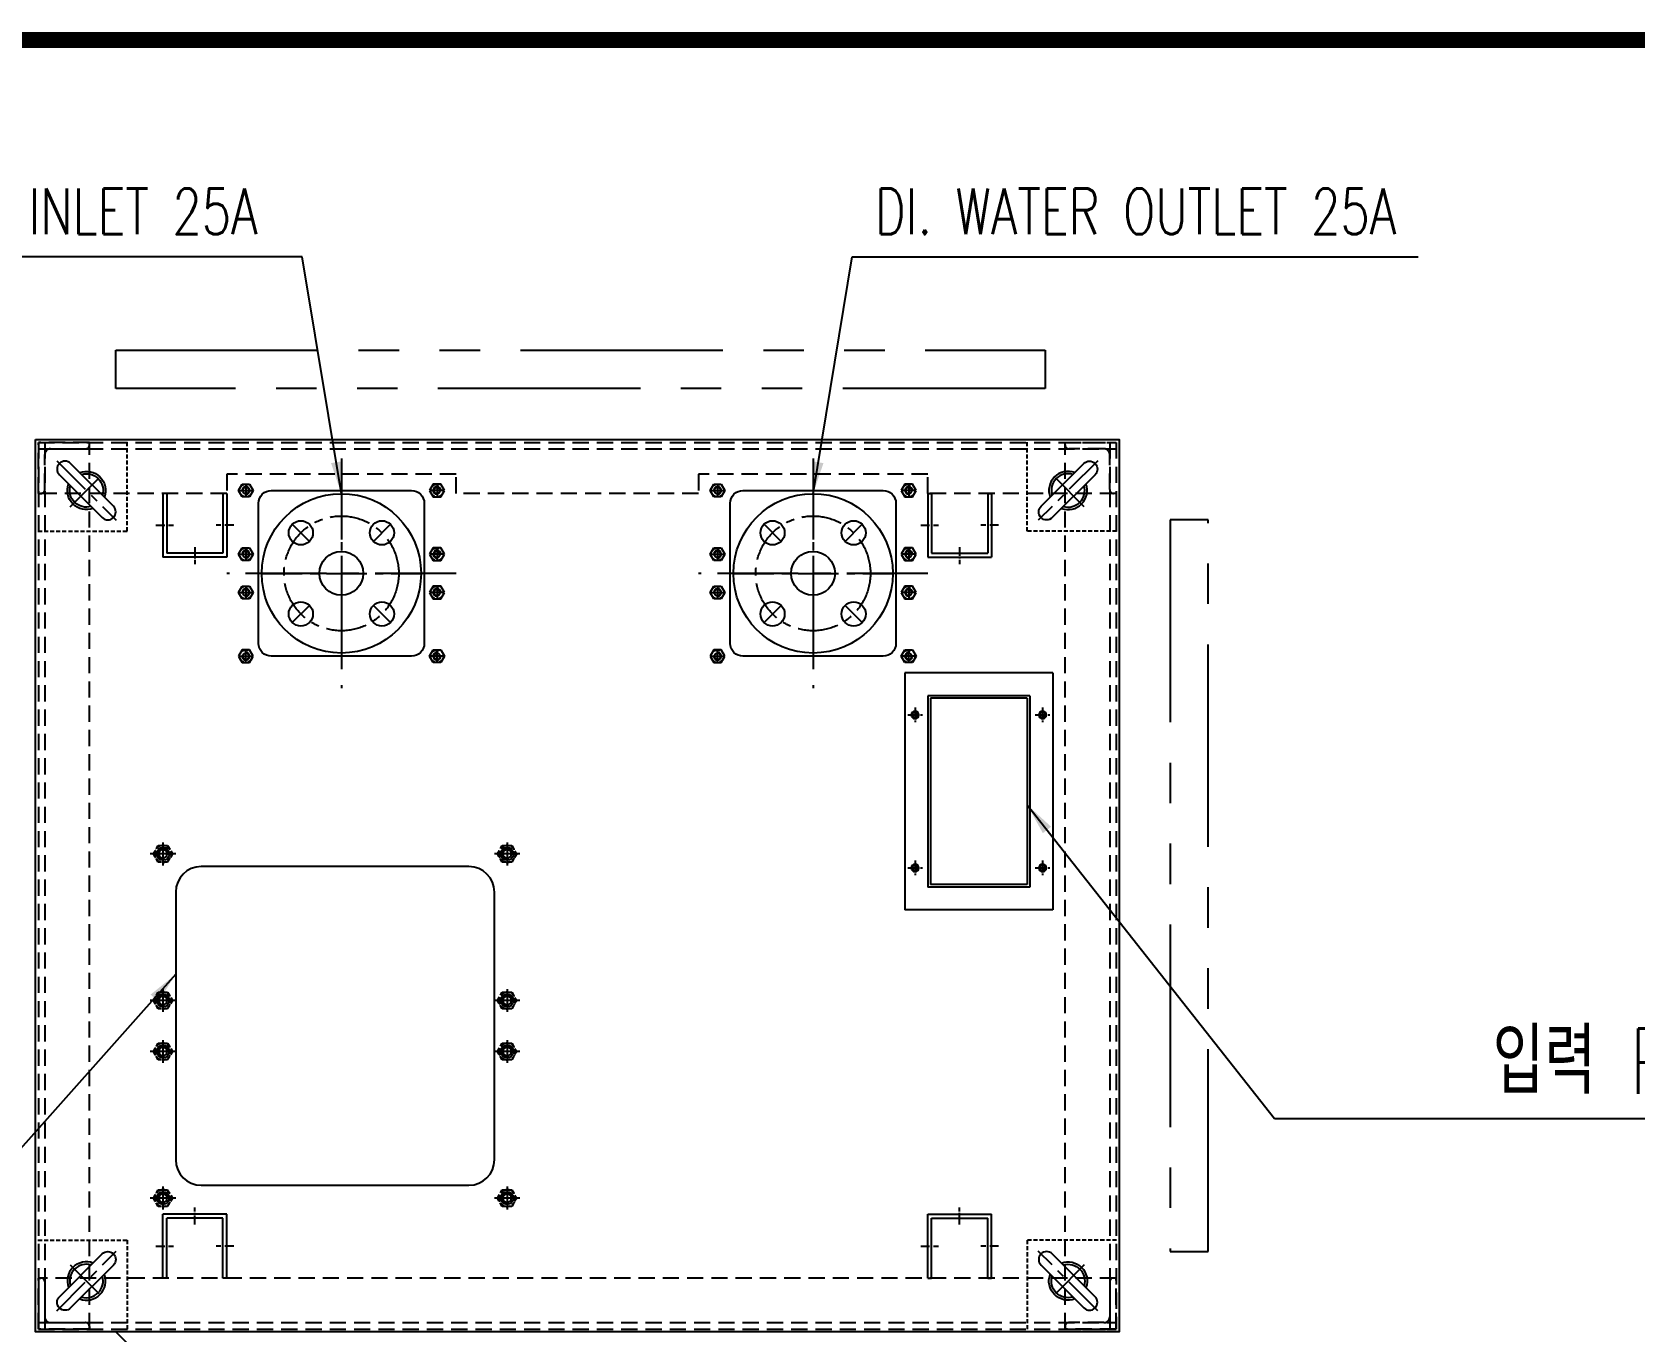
# Model space of a CAD drawing. Header units: millimetres. Extents: x -8980 to 16421, y 0 to 6237.
# Drawn here: x 11383 to 12641, y 4243 to 5262 of the extents above; entities that cross this region are included whole.
import ezdxf
from ezdxf.enums import TextEntityAlignment as Align

# ---------------------------------------------------------------- set-up
doc = ezdxf.new("R2010")
doc.units = ezdxf.units.MM
for name, pattern in [('CENTER', [50.8, 31.75, -6.35, 6.35, -6.35]), ('CENTER1', [10, 7, -1, 1, -1]), ('CENTERX2', [101.6, 63.5, -12.7, 12.7, -12.7]), ('HIDDEN', [9.525, 6.35, -3.175]), ('HIDDEN2', [4.7625, 3.175, -1.5875]), ('HIDDENX2', [19.05, 12.7, -6.35]), ('PHANTOM2', [31.75, 15.875, -3.175, 3.175, -3.175, 3.175, -3.175])]:
    doc.linetypes.add(name, pattern=pattern)
for name, color, linetype in [('4', 7, 'Continuous'), ('8', 2, 'Continuous'), ('CENTER', 1, 'CENTER'), ('FORMAT-1', 7, 'Continuous'), ('THIN', 3, 'Continuous')]:
    doc.layers.add(name, color=color, linetype=linetype)
doc.styles.add('HAN', font='')
doc.styles.add('SINGLE', font='romans.shx', dxfattribs={"width": 0.75, "bigfont": 'ghs.shx'})
doc.styles.get("Standard").update_dxf_attribs({"font": 'ISOCP.SHX', "bigfont": 'WHGTXT.SHX'})
doc.styles.get('HAN').set_extended_font_data('GulimChe')
doc.dimstyles.new('PS-10', dxfattribs={"dimscale": 10, "dimtxt": 3.2, "dimasz": 2.5, "dimexe": 2, "dimexo": 2.5, "dimgap": 2, "dimtad": 1, "dimtoh": 1, "dimrnd": 0.05, "dimzin": 12, "dimdsep": 46, "dimtxsty": 'Standard', "dimcen": 0, "dimclrt": 2, "dimazin": 3, "dimtfac": 1, "dimtofl": 0, "dimtmove": 0, "dimatfit": 3, "dimfxl": 0, "dimtolj": 1, "dimtzin": 0, "dimarcsym": 0})

# ---------------------------------------------------------------- blocks, each defined once
blk = doc.blocks.new('format-3')
at = {"layer": 'FORMAT-1', "const_width": 0.7}
blk.add_lwpolyline([(13, 5), (13, 292), (415, 292), (415, 5)], close=True, dxfattribs=at)
at = {"style": 'HAN'}
for tag, height, p in [('MODEL-NAME', 3, (386.595, 31.525)), ('SCALE', 2.7, (321.308, 26.294)), ('PART-NAME', 3, (386.595, 26.294)), ('PART-NO', 3, (386.595, 21.014)), ('CH-BY', 3, (277.709, 19.442)), ('DRA-BY', 3, (261.22, 19.442)), ('APP-BY', 3, (294.197, 19.442)), ('관련업체', 3, (334.023, 9.263)), ('DRA-DATE', 2.5, (261.22, 7.475)), ('CH-DATE', 2.5, (277.709, 7.475)), ('APP-DATE', 2.5, (294.197, 7.475))]:
    blk.add_attdef(tag, text='', height=height, dxfattribs=at).set_placement(p, align=Align.MIDDLE_CENTER)
blk = doc.blocks.new('A$C7FB070ED')
at = {"color": 4}
for p, q in [((-108, 153), (8, 153)), ((-108, 153), (-108, -33)), ((8, 153), (8, -33)), ((-88, 133), (-12, 133)), ((-88, 133), (-88, -13)), ((-12, 133), (-12, -13)), ((-88, -13), (-12, -13)), ((-108, -33), (8, -33))]:
    blk.add_line(p, q, dxfattribs=at)
at = {"color": 1, "linetype": 'CENTER1'}
for p, q in [((-94.3, 120), (-105.7, 120)), ((-100, 125.7), (-100, 114.3)), ((5.7, 120), (-5.7, 120)), ((0, 125.7), (0, 114.3)), ((-94.3, 0), (-105.7, 0)), ((-100, 5.7), (-100, -5.7)), ((5.7, 0), (-5.7, 0)), ((0, 5.7), (0, -5.7))]:
    blk.add_line(p, q, dxfattribs=at)
at = {"color": 4}
for centre in [(-100, 120), (0, 120), (-100, 0), (0, 0)]:
    blk.add_circle(centre, 3, dxfattribs=at)
blk = doc.blocks.new('A$C434E4204')
for centre, radius in [((0, 0), 62.5), ((-31.8, 31.8), 9.5), ((31.8, 31.8), 9.5), ((0, 0), 17.2), ((-31.8, -31.8), 9.5), ((31.8, -31.8), 9.5)]:
    blk.add_circle(centre, radius)
at = {"layer": 'CENTER'}
for p, q in [((0, 62.5), (0, -62.5)), ((-38.5, 38.5), (-25.1, 25.1)), ((25.1, 25.1), (38.5, 38.5)), ((-62.5, 0), (62.5, 0)), ((-38.5, -38.5), (-25.1, -25.1)), ((25.1, -25.1), (38.5, -38.5))]:
    blk.add_line(p, q, dxfattribs=at)
blk.add_circle((0, 0), 45, dxfattribs=at)
blk = doc.blocks.new('A$C63E85DEC')
at = {"color": 1, "linetype": 'CENTERX2'}
for p, q in [((0, 90), (0, -90)), ((90, 0), (-90, 0))]:
    blk.add_line(p, q, dxfattribs=at)
at = {"color": 2, "linetype": 'HIDDEN'}
for points in [[(-72.1, 60), (-77.9, 60), (-80.8, 65), (-77.9, 70), (-72.1, 70), (-69.2, 65), (-72.1, 60)], [(72.1, 60), (77.9, 60), (80.8, 65), (77.9, 70), (72.1, 70), (69.2, 65), (72.1, 60)], [(-72.1, -60), (-77.9, -60), (-80.8, -65), (-77.9, -70), (-72.1, -70), (-69.2, -65), (-72.1, -60)], [(72.1, -60), (77.9, -60), (80.8, -65), (77.9, -70), (72.1, -70), (69.2, -65), (72.1, -60)]]:
    blk.add_lwpolyline(points, dxfattribs=at)
at = {"color": 3}
blk.add_lwpolyline([(-65, -55), (-65, 55, -0.414214), (-55, 65), (55, 65, -0.414214), (65, 55), (65, -55, -0.414214), (55, -65), (-55, -65, -0.414214)], format="xyb", close=True, dxfattribs=at)
at = {"color": 2, "linetype": 'HIDDEN', "elevation": 0}
for points in [[(-72.1, 10), (-77.9, 10), (-80.8, 15), (-77.9, 20), (-72.1, 20), (-69.2, 15), (-72.1, 10)], [(72.1, 10), (77.9, 10), (80.8, 15), (77.9, 20), (72.1, 20), (69.2, 15), (72.1, 10)], [(-72.1, -20), (-77.9, -20), (-80.8, -15), (-77.9, -10), (-72.1, -10), (-69.2, -15), (-72.1, -20)], [(72.1, -20), (77.9, -20), (80.8, -15), (77.9, -10), (72.1, -10), (69.2, -15), (72.1, -20)]]:
    blk.add_lwpolyline(points, dxfattribs=at)
at = {"color": 2, "linetype": 'HIDDEN'}
for centre in [(-75, 65), (75, 65), (-75, 15, 0), (75, 15, 0), (-75, -15, 0), (75, -15, 0), (-75, -65), (75, -65)]:
    blk.add_circle(centre, 5, dxfattribs=at)
for centre in [(-75, 65), (75, 65), (-75, 15, 0), (75, 15, 0), (-75, -15, 0), (75, -15, 0), (-75, -65), (75, -65)]:
    blk.add_circle(centre, 2.46)
at = {"layer": 'CENTER'}
for p, q in [((-80.5, 65), (-69.5, 65)), ((-75, 70.5), (-75, 59.5)), ((80.5, 65), (69.5, 65)), ((75, 70.5), (75, 59.5)), ((-80.5, 15, 0), (-69.5, 15, 0)), ((-75, 20.5, 0), (-75, 9.5, 0)), ((80.5, 15, 0), (69.5, 15, 0)), ((75, 20.5, 0), (75, 9.5, 0)), ((-75, -9.5, 0), (-75, -20.5, 0)), ((75, -9.5, 0), (75, -20.5, 0)), ((-80.5, -15, 0), (-69.5, -15, 0)), ((80.5, -15, 0), (69.5, -15, 0)), ((-75, -70.5), (-75, -59.5)), ((75, -70.5), (75, -59.5)), ((-80.5, -65), (-69.5, -65)), ((80.5, -65), (69.5, -65))]:
    blk.add_line(p, q, dxfattribs=at)
at = {"layer": 'THIN'}
for centre, start, end in [((-75, 65), 255, 165), ((75, 65), 15, 285), ((-75, 15, 0), 255, 165), ((75, 15, 0), 15, 285), ((-75, -15, 0), 255, 165), ((75, -15, 0), 15, 285), ((-75, -65), 195, 105), ((75, -65), 75, 345)]:
    blk.add_arc(centre, 3, start, end, dxfattribs=at)
blk = doc.blocks.new('TCW34TCD4S5ET')
at = {"color": 140}
for p, q in [((25243.4, 21054.1), (25243.4, 21104.1)), ((25243.4, 21054.1), (25243.4, 21104.1)), ((25243.4, 21104.1), (25293.4, 21104.1)), ((25243.4, 21104.1), (25245.4, 21104.1)), ((25243.4, 21104.1), (25245.4, 21104.1)), ((25246.4, 21054.1), (25246.4, 21101.1)), ((25246.4, 21054.1), (25246.4, 21101.1)), ((25246.4, 21101.1), (25290.4, 21101.1)), ((25290.4, 21054.1), (25290.4, 21101.1)), ((25290.4, 21054.1), (25290.4, 21101.1)), ((25293.4, 21054.1), (25293.4, 21104.1)), ((25293.4, 21054.1), (25293.4, 21104.1)), ((25243.4, 21054.1), (25246.4, 21054.1)), ((25243.4, 21054.1), (25246.4, 21054.1)), ((25290.4, 21054.1), (25293.4, 21054.1)), ((25290.4, 21054.1), (25293.4, 21054.1))]:
    blk.add_line(p, q, dxfattribs=at)
at = {"color": 1, "linetype": 'CENTER1'}
for p, q in [((25268.4, 21096.2), (25268.4, 21109.5)), ((25237.9, 21079.1), (25251.8, 21079.1)), ((25299, 21079.1), (25285.1, 21079.1))]:
    blk.add_line(p, q, dxfattribs=at)
blk = doc.blocks.new('3V55ET4R6Y')
blk.add_lwpolyline([(9567.2, -68819.3, -1), (9567.2, -68806.8), (9614.7, -68806.8, -1), (9614.7, -68819.3), (9567.2, -68819.3)], format="xyb")
for radius, start, end in [(15, 24.6243, 155.3757), (13.1, 28.5905, 151.4095), (15, 204.6243, 335.3757), (13.1, 208.5905, 331.4095)]:
    blk.add_arc((9590.9, -68813.1), radius, start, end)
at = {"layer": 'CENTER'}
for p, q in [((9590.9, -68795.1), (9590.9, -68831.1)), ((9557.9, -68813.1), (9623.9, -68813.1))]:
    blk.add_line(p, q, dxfattribs=at)
blk = doc.blocks.new('TTYU')
at = {"color": 2, "linetype": 'HIDDEN2'}
blk.add_lwpolyline([(-49709.5, 19626), (-49702, 19626), (-49698.3, 19632.5), (-49702, 19639), (-49709.5, 19639), (-49713.3, 19632.5), (-49709.5, 19626)], dxfattribs=at)
blk.add_circle((-49705.8, 19632.5), 6.5, dxfattribs=at)
blk.add_circle((-49705.8, 19632.5), 3.32)
at = {"layer": 'CENTER'}
for p, q in [((-49705.8, 19641.5), (-49705.8, 19623.5)), ((-49715.8, 19632.5), (-49695.8, 19632.5))]:
    blk.add_line(p, q, dxfattribs=at)
at = {"layer": 'THIN'}
blk.add_arc((-49705.8, 19632.5), 4, 255, 195, dxfattribs=at)

msp = doc.modelspace()

# ---------------------------------------------------------------- linework, layer by layer
at = {"color": 2, "linetype": 'HIDDENX2'}
for p, q in [((11388.383, 4935.4, 0), (12233.783, 4935.4, 0)), ((11393.383, 4940.4, 0), (11393.383, 4245, 0)), ((12228.783, 4940.4, 0), (12228.783, 4245, 0)), ((11388.383, 4250, 0), (12233.783, 4250, 0))]:
    msp.add_line(p, q, dxfattribs=at)
at = {"color": 2, "linetype": 'HIDDEN2'}
for p, q in [((11458.083, 4870.7, 0), (11458.083, 4940.7, 0)), ((12164.083, 4870.7, 0), (12164.083, 4940.7, 0)), ((11388.083, 4870.7, 0), (11458.083, 4870.7, 0)), ((12234.083, 4870.7, 0), (12164.083, 4870.7, 0)), ((11388.083, 4314.7, 0), (11458.083, 4314.7, 0)), ((11458.083, 4314.7, 0), (11458.083, 4244.7, 0)), ((12234.083, 4314.7, 0), (12164.083, 4314.7, 0)), ((12164.083, 4314.7, 0), (12164.083, 4244.7, 0))]:
    msp.add_line(p, q, dxfattribs=at)
at = {"color": 3}
for p, q in [((12166.083, 4741.7, 0), (12086.083, 4741.7, 0)), ((12086.083, 4741.7, 0), (12086.083, 4591.7, 0)), ((12086.083, 4741.7, 0), (12086.083, 4591.7, 0)), ((12166.083, 4741.7, 0), (12166.083, 4591.7, 0)), ((12166.083, 4741.7, 0), (12166.083, 4591.7, 0)), ((12166.083, 4591.7, 0), (12086.083, 4591.7, 0)), ((12166.083, 4591.7, 0), (12086.083, 4591.7, 0))]:
    msp.add_line(p, q, dxfattribs=at)
at = {"color": 1, "linetype": 'CENTER1'}
for p, q in [((12076.083, 4732.396, 0), (12076.083, 4721.004, 0)), ((12176.083, 4732.396, 0), (12176.083, 4721.004, 0)), ((12170.387, 4726.7, 0), (12181.779, 4726.7, 0)), ((12070.387, 4606.7, 0), (12081.779, 4606.7, 0)), ((12076.083, 4612.396, 0), (12076.083, 4601.004, 0)), ((12170.387, 4606.7, 0), (12181.779, 4606.7, 0)), ((12176.083, 4612.396, 0), (12176.083, 4601.004, 0))]:
    msp.add_line(p, q, dxfattribs=at)
at = {"color": 6, "linetype": 'PHANTOM2', "ltscale": 10}
msp.add_line((11449.083, 4242.7), (11961.028, 3730.755), dxfattribs=at)
at = {"color": 6, "linetype": 'PHANTOM2', "ltscale": 10, "elevation": 0}
for points in [[(11449.083, 4982.7), (11449.083, 5012.7), (12178.083, 5012.7), (12178.083, 4982.7)], [(12276.083, 4305.7), (12306.083, 4305.7), (12306.083, 4879.7), (12276.083, 4879.7)]]:
    msp.add_lwpolyline(points, close=True, dxfattribs=at)
at = {"color": 3, "elevation": 0}
msp.add_lwpolyline([(11386.083, 4942.7), (12236.083, 4942.7), (12236.083, 4242.7), (11386.083, 4242.7)], close=True, dxfattribs=at)
at = {"color": 2, "linetype": 'HIDDENX2', "elevation": 0}
for points in [[(11388.383, 4940.4), (11388.383, 4900.4), (11390.383, 4900.4, 0.41421356), (11393.383, 4903.4), (11393.383, 4930.9, -0.41421356), (11397.883, 4935.4), (11425.383, 4935.4, 0.41421356), (11428.383, 4938.4), (11428.383, 4940.4)], [(12233.783, 4940.4), (12233.783, 4900.4), (12231.783, 4900.4, -0.41421356), (12228.783, 4903.4), (12228.783, 4930.9, 0.41421356), (12224.283, 4935.4), (12196.783, 4935.4, -0.41421356), (12193.783, 4938.4), (12193.783, 4940.4)], [(11388.383, 4245), (11388.383, 4285), (11390.383, 4285, -0.41421356), (11393.383, 4282), (11393.383, 4254.5, 0.41421356), (11397.883, 4250), (11425.383, 4250, -0.41421356), (11428.383, 4247), (11428.383, 4245)], [(12233.783, 4245), (12233.783, 4285), (12231.783, 4285, 0.41421356), (12228.783, 4282), (12228.783, 4254.5, -0.41421356), (12224.283, 4250), (12196.783, 4250, 0.41421356), (12193.783, 4247), (12193.783, 4245)]]:
    msp.add_lwpolyline(points, format="xyb", close=True, dxfattribs=at)
for points in [[(11536.083, 4900.4), (11388.383, 4900.4), (11388.383, 4940.4), (12233.783, 4940.4), (12233.783, 4900.4), (12086.083, 4900.4)], [(11716.083, 4900.4), (11716.083, 4915.4), (11536.083, 4915.4), (11536.083, 4900.4)], [(12086.083, 4900.4), (12086.083, 4915.4), (11906.083, 4915.4), (11906.083, 4900.4)], [(11906.083, 4900.4), (11716.083, 4900.4)]]:
    msp.add_lwpolyline(points, dxfattribs=at)
for points in [[(11428.383, 4245), (11428.383, 4940.4), (11388.383, 4940.4), (11388.383, 4245)], [(12193.783, 4245), (12193.783, 4940.4), (12233.783, 4940.4), (12233.783, 4245)], [(12233.783, 4285), (11388.383, 4285), (11388.383, 4245), (12233.783, 4245)]]:
    msp.add_lwpolyline(points, close=True, dxfattribs=at)
at = {"color": 3, "elevation": 0}
msp.add_lwpolyline([(11746.083, 4377.7), (11746.083, 4587.7, 0.41421356), (11726.083, 4607.7), (11516.083, 4607.7, 0.41421356), (11496.083, 4587.7), (11496.083, 4377.7, 0.41421356), (11516.083, 4357.7), (11726.083, 4357.7, 0.41421356)], format="xyb", close=True, dxfattribs=at)
at = {"color": 3}
for centre, radius in [((12076.083, 4726.7, 0), 2.1), ((12176.083, 4726.7, 0), 2.1), ((11486.083, 4617.7, 0), 5), ((11756.083, 4617.7, 0), 5), ((12076.083, 4606.7, 0), 2.1), ((12176.083, 4606.7, 0), 2.1), ((11486.083, 4502.7, 0), 5), ((11756.083, 4502.7, 0), 5), ((11486.083, 4462.7, 0), 5), ((11756.083, 4462.7, 0), 5), ((11486.083, 4347.7, 0), 5), ((11756.083, 4347.7, 0), 5)]:
    msp.add_circle(centre, radius, dxfattribs=at)
for centre in [(12076.083, 4726.7, 0), (12176.083, 4726.7, 0), (12076.083, 4606.7, 0), (12176.083, 4606.7, 0)]:
    msp.add_arc(centre, 2.5, 346.086464, 284.412784)
at = {"color": 6, "linetype": 'PHANTOM2', "ltscale": 10}
msp.add_arc((11449.083, 4242.7), 724, 315, 0, dxfattribs=at)

# ---------------------------------------------------------------- block references
at = {"xscale": 18, "yscale": 18, "zscale": 18}
msp.add_blockref('format-3', (8860.77, 0), dxfattribs=at)
at = {"xscale": -1}
for name, p, rotation in [('3V55ET4R6Y', (-44013.932, -36973.674, 0), 135.0000000004494), ('TCW34TCD4S5ET', (-13157.367, 25954.545, 0), 180), ('3V55ET4R6Y', (67636.098, 46159.074, 0), 315.0000000004494)]:
    msp.add_blockref(name, p, dxfattribs=dict(at, rotation=rotation))
for name, p, rotation in [('3V55ET4R6Y', (67636.098, -36973.674, 0), 224.9999999995506), ('TCW34TCD4S5ET', (36779.533, 25954.545, 0), 180), ('3V55ET4R6Y', (-44013.932, 46159.074, 0), 44.9999999995506)]:
    msp.add_blockref(name, p, dxfattribs=dict(rotation=rotation))
for name, p in [('A$C63E85DEC', (11626.083, 4837.7, 0)), ('A$C63E85DEC', (11996.083, 4837.7, 0)), ('A$C434E4204', (11626.083, 4837.7, 0)), ('A$C434E4204', (11996.083, 4837.7, 0)), ('TCW34TCD4S5ET', (-13157.367, -16769.146, 0))]:
    msp.add_blockref(name, p)
at = {"ltscale": 10, "xscale": -1}
msp.add_blockref('A$C7FB070ED', (12076.083, 4606.7, 0), dxfattribs=at)
at = {"xscale": -1}
for name, p in [('TTYU', (-38219.711, -15014.823, 0)), ('TTYU', (-37949.711, -15014.823, 0)), ('TTYU', (-38219.711, -15129.823, 0)), ('TTYU', (-37949.711, -15129.823, 0)), ('TTYU', (-38219.711, -15169.823, 0)), ('TTYU', (-37949.711, -15169.823, 0)), ('TTYU', (-38219.711, -15284.823, 0)), ('TTYU', (-37949.711, -15284.823, 0)), ('TCW34TCD4S5ET', (36779.533, -16769.146, 0))]:
    msp.add_blockref(name, p, dxfattribs=at)

# ---------------------------------------------------------------- texts
at = {"layer": '8', "attachment_point": 5, "style": 'SINGLE'}
for s, insert, char_height in [('\\A1;DI. WATER INLET 25A', (11373.136, 5121.623, 0), 35.84), ('\\A1;DI. WATER OUTLET 25A', (12249.03, 5121.623, 0), 35.84), ('\\A1;입력 POWER CABLE 연결부', (12837.18, 4455.158, 0), 51.2)]:
    msp.add_mtext(s, dxfattribs=dict(at, insert=insert, char_height=char_height))

# ---------------------------------------------------------------- leaders
at = {"layer": '4', "color": 0}
for points in [[(11626.083, 4900.2, 0), (11595.371, 5085.979, 0), (11151.499, 5085.979, 0)], [(11996.083, 4900.2, 0), (12026.795, 5085.979, 0), (12470.667, 5085.979, 0)], [(11496.083, 4523.218, 0), (11279.583, 4280.158, 0), (10818.785, 4280.158, 0)]]:
    msp.add_leader(points, dimstyle='PS-10', override={"dimtad": 0}, dxfattribs=at)
at = {"layer": '4', "color": 7}
msp.add_leader([(12164.083, 4656.071, 0), (12358.016, 4410.158, 0), (13209.09, 4410.158, 0)], dimstyle='PS-10', override={"dimscale": 10, "dimgap": 2, "dimtad": 0}, dxfattribs=at)

doc.saveas('drawing.dxf')
